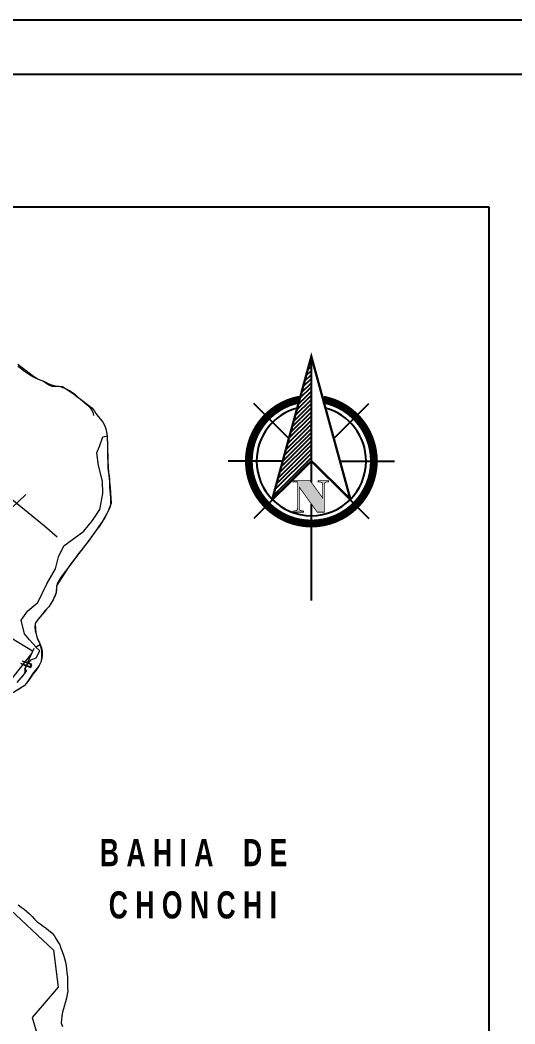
# Model space of a CAD drawing. Header units: inches. Extents: x 725.5 to 800.4, y -655.3 to -591.9.
# Drawn here: x 745.31 to 755.27, y -612.09 to -591.88 of the extents above; entities that cross this region are included whole.
import ezdxf

# ---------------------------------------------------------------- set-up
doc = ezdxf.new("R2010")
doc.units = ezdxf.units.IN
doc.header["$MEASUREMENT"] = 0
doc.layers.add('101_FORMATO_E', color=7, linetype='Continuous')
doc.layers.add('escaleras', color=2, linetype='Continuous')
doc.styles.add('SANSSERIFBOLD', font='sasb____.pfb', dxfattribs={"width": 0.7, "height": 40})

# ---------------------------------------------------------------- blocks, each defined once
blk = doc.blocks.new('*X428')
at = {"color": 0}
for p, q in [((147.35, -409.49), (147.62, -409.23)), ((147.55, -408.76), (147.62, -408.7)), ((146.75, -411.68), (147.62, -410.82)), ((146.95, -410.95), (147.62, -410.29)), ((147.15, -410.22), (147.62, -409.76)), ((146.36, -413.14), (147.62, -411.88)), ((146.55, -412.41), (147.62, -411.35)), ((145.96, -414.6), (147.62, -412.94)), ((146.16, -413.87), (147.62, -412.41)), ((145.36, -416.79), (147.62, -414.53)), ((145.56, -416.06), (147.62, -414)), ((145.76, -415.33), (147.62, -413.47)), ((144.96, -418.25), (147.62, -415.59)), ((145.16, -417.52), (147.62, -415.06)), ((144.36, -420.44), (147.62, -417.18)), ((144.56, -419.71), (147.62, -416.65)), ((144.76, -418.98), (147.62, -416.12)), ((143.96, -421.9), (147.62, -418.24)), ((144.16, -421.17), (147.62, -417.71)), ((143.36, -424.09), (147.62, -419.83)), ((143.56, -423.36), (147.62, -419.3)), ((143.76, -422.63), (147.62, -418.77)), ((142.96, -425.55), (147.62, -420.89)), ((143.16, -424.82), (147.62, -420.36)), ((142.76, -426.28), (147.62, -421.42))]:
    blk.add_line(p, q, dxfattribs=at)

msp = doc.modelspace()

# ---------------------------------------------------------------- hatches: boundary and pattern name
h = msp.add_hatch(color=256)
h.dxf.hatch_style = 1
h.paths.add_polyline_path([(751.147, -601.155), (750.804, -601.155), (750.804, -601.179), (750.894, -601.179), (750.894, -601.696), (750.894, -601.706), (750.893, -601.716), (750.891, -601.724), (750.889, -601.733), (750.886, -601.739), (750.883, -601.745), (750.879, -601.749), (750.875, -601.752), (750.871, -601.755), (750.865, -601.757), (750.858, -601.759), (750.851, -601.761), (750.842, -601.762), (750.832, -601.764), (750.821, -601.765), (750.81, -601.765), (750.804, -601.765), (750.804, -601.789), (751.014, -601.789), (751.014, -601.765), (751.001, -601.765), (750.989, -601.764), (750.978, -601.762), (750.968, -601.761), (750.96, -601.759), (750.953, -601.757), (750.947, -601.755), (750.943, -601.752), (750.94, -601.749), (750.937, -601.745), (750.934, -601.739), (750.932, -601.732), (750.93, -601.724), (750.928, -601.715), (750.928, -601.705), (750.928, -601.694), (750.928, -601.285), (751.29, -601.789), (751.432, -601.789), (751.432, -601.254), (751.432, -601.243), (751.433, -601.233), (751.435, -601.223), (751.436, -601.215), (751.439, -601.208), (751.441, -601.202), (751.445, -601.197), (751.448, -601.192), (751.452, -601.19), (751.458, -601.187), (751.464, -601.185), (751.472, -601.183), (751.481, -601.182), (751.491, -601.18), (751.501, -601.179), (751.512, -601.179), (751.519, -601.179), (751.519, -601.155), (751.309, -601.155), (751.309, -601.179), (751.311, -601.179), (751.323, -601.179), (751.335, -601.18), (751.346, -601.182), (751.356, -601.183), (751.364, -601.186), (751.371, -601.188), (751.378, -601.192), (751.383, -601.195), (751.386, -601.198), (751.389, -601.202), (751.392, -601.208), (751.394, -601.216), (751.395, -601.224), (751.397, -601.233), (751.398, -601.243), (751.398, -601.254), (751.398, -601.502)])

# ---------------------------------------------------------------- linework, layer by layer
for p, q in [((751.171, -598.656, 1.123), (751.171, -601.188, 1.123)), ((750.719, -600.308, 1.123), (750.012, -599.601, 1.123)), ((751.624, -600.308, 1.123), (752.331, -599.601, 1.123)), ((750.595, -600.76, 1.123), (749.5, -600.76, 1.123)), ((751.748, -600.76, 1.123), (752.843, -600.76, 1.123)), ((750.719, -601.213, 1.123), (750.012, -601.92, 1.123)), ((751.624, -601.213, 1.123), (752.331, -601.92, 1.123)), ((751.171, -601.625, 1.123), (751.171, -603.565, 1.123))]:
    msp.add_line(p, q)
at = {"elevation": 1.123}
for points, const_width in [([(750.382, -601.54), (751.171, -598.656), (751.958, -601.531), (751.171, -600.76), (750.382, -601.54)], 0.0472), ([(750.928, -601.694), (750.928, -601.705), (750.928, -601.715), (750.93, -601.724), (750.932, -601.732), (750.934, -601.739), (750.937, -601.745), (750.94, -601.749), (750.943, -601.752), (750.947, -601.755), (750.953, -601.757), (750.96, -601.759), (750.968, -601.761), (750.978, -601.762), (750.989, -601.764), (751.001, -601.765), (751.014, -601.765), (751.014, -601.789), (750.804, -601.789), (750.804, -601.765), (750.81, -601.765), (750.821, -601.765), (750.832, -601.764), (750.842, -601.762), (750.851, -601.761), (750.858, -601.759), (750.865, -601.757), (750.871, -601.755), (750.875, -601.752), (750.879, -601.749), (750.883, -601.745), (750.886, -601.739), (750.889, -601.733), (750.891, -601.724), (750.893, -601.716), (750.894, -601.706), (750.894, -601.696), (750.894, -601.179), (750.804, -601.179), (750.804, -601.155), (751.147, -601.155), (751.398, -601.502), (751.398, -601.254), (751.398, -601.243), (751.397, -601.233), (751.395, -601.224), (751.394, -601.216), (751.392, -601.208), (751.389, -601.202), (751.386, -601.198), (751.383, -601.195), (751.378, -601.192), (751.371, -601.188), (751.364, -601.186), (751.356, -601.183), (751.346, -601.182), (751.335, -601.18), (751.323, -601.179), (751.311, -601.179), (751.309, -601.179), (751.309, -601.155), (751.519, -601.155), (751.519, -601.179), (751.512, -601.179), (751.501, -601.179), (751.491, -601.18), (751.481, -601.182), (751.472, -601.183), (751.464, -601.185), (751.458, -601.187), (751.452, -601.19), (751.448, -601.192), (751.445, -601.197), (751.441, -601.202), (751.439, -601.208), (751.436, -601.215), (751.435, -601.223), (751.433, -601.233), (751.432, -601.243), (751.432, -601.254), (751.432, -601.789), (751.29, -601.789), (750.928, -601.285), (750.928, -601.694), (750.928, -601.694)], 0.0157)]:
    msp.add_lwpolyline(points, dxfattribs=dict(at, const_width=const_width))
at = {"const_width": 0.157, "elevation": 1.123}
for points in [[(749.913, -600.76, 1), (752.43, -600.76, 0.359415), (751.41, -599.524, 1)], [(750.933, -599.524, 0.359415), (749.913, -600.76, 1)]]:
    msp.add_lwpolyline(points, format="xyb", dxfattribs=at)
for start, end in [(105.027, 180), (0, 74.973), (180, 0)]:
    msp.add_arc((751.171, -600.76, 1.123), 1.102, start, end)
at = {"layer": '101_FORMATO_E', "color": 7}
for p, q in [((800.363, -591.885), (725.502, -591.885)), ((799.296, -592.981), (726.617, -592.981)), ((727.298, -595.644), (754.746, -595.644)), ((754.746, -595.644), (754.746, -617.42))]:
    msp.add_line(p, q, dxfattribs=at)
at = {"layer": 'escaleras', "color": 7, "lineweight": 13}
for p, q in [((745.427, -601.431, 0.004), (743.475, -603.276, 0.004)), ((741.332, -602.044, -0.492), (745.56, -604.577, -0.38))]:
    msp.add_line(p, q, dxfattribs=at)
at = {"layer": 'escaleras', "color": 7, "lineweight": 13, "elevation": -0.477, "flags": 128}
msp.add_lwpolyline([(746.796, -599.841), (746.788, -599.802), (746.751, -599.731), (746.733, -599.703), (746.689, -599.657), (746.613, -599.596), (746.564, -599.556), (746.529, -599.53), (746.427, -599.428), (746.366, -599.388), (746.306, -599.346), (746.241, -599.313), (746.173, -599.285), (746.104, -599.262), (746.03, -599.268), (745.957, -599.259), (745.888, -599.235), (745.826, -599.195), (745.764, -599.156), (745.699, -599.123), (745.631, -599.096), (745.565, -599.063), (745.501, -599.026), (745.44, -598.985), (745.381, -598.943), (745.322, -598.9), (745.264, -598.856)], dxfattribs=at)
at = {"layer": 'escaleras', "color": 7, "lineweight": 13, "elevation": -0.209}
msp.add_lwpolyline([(747.06, -600.256), (747.066, -600.446), (747.077, -600.755), (747.088, -600.989), (747.125, -601.299), (747.14, -601.608), (747.078, -601.783), (746.968, -601.973), (746.842, -602.154), (746.697, -602.355), (746.443, -602.68), (746.267, -602.916), (746.044, -603.275), (746.038, -603.409), (745.975, -603.556), (745.89, -603.693), (745.815, -603.77), (745.744, -603.856), (745.651, -603.968), (745.611, -604.029), (745.617, -604.139), (745.617, -604.139), (745.626, -604.221), (745.656, -604.333), (745.713, -604.451), (745.63, -604.504), (745.5, -604.362), (745.399, -604.24), (745.333, -603.961), (745.467, -603.774), (745.668, -603.608), (745.848, -603.23), (746.022, -602.927), (746.084, -602.69), (746.193, -602.467), (746.59, -602.169), (746.766, -601.955), (746.912, -601.739), (746.972, -601.415), (746.97, -601.165), (746.89, -600.852), (746.856, -600.597), (746.914, -600.449), (746.974, -600.273)], close=True, dxfattribs=at)
at = {"layer": 'escaleras', "color": 7, "lineweight": 13}
for points, elevation in [([(745.251, -605.216), (745.33, -605.126), (745.405, -605.035), (745.425, -604.89), (745.534, -604.759), (745.631, -604.719), (745.708, -604.582), (745.626, -604.504), (745.709, -604.451), (745.74, -604.56), (745.741, -604.737), (745.726, -604.809), (745.685, -604.89), (745.582, -605.018), (745.506, -605.13), (745.436, -605.232), (745.39, -605.288), (745.124, -605.451)], -0.477), ([(745.541, -604.631), (745.042, -605.262), (744.387, -605.247), (743.484, -605.788), (742.871, -607.45), (743.867, -608.743), (745.012, -609.69), (745.979, -610.605), (746.078, -611.352), (745.551, -611.963), (745.684, -612.41), (746.415, -612.516), (747.09, -613.144), (746.584, -613.971), (746.582, -613.983), (747.472, -614.522), (747.94, -615.154)], -0.304)]:
    msp.add_lwpolyline(points, dxfattribs=dict(at, elevation=elevation))
for points in [[(745.263, -598.811, -0.499), (745.321, -598.855, -0.499), (745.379, -598.899, -0.497), (745.437, -598.942, -0.499), (745.495, -598.988, -0.5), (745.553, -599.032, -0.5), (745.612, -599.075, -0.5), (745.674, -599.113, -0.5), (745.744, -599.14, -0.5), (745.812, -599.166, -0.5), (745.877, -599.199, -0.5), (745.944, -599.228, -0.5), (746.015, -599.247, -0.5), (746.088, -599.253, -0.5), (746.161, -599.261, -0.5), (746.225, -599.297, -0.5), (746.284, -599.338, -0.5), (746.344, -599.381, -0.5), (746.403, -599.424, -0.5), (746.461, -599.468, -0.5), (746.52, -599.511, -0.5), (746.579, -599.555, -0.5), (746.638, -599.599, -0.5), (746.696, -599.643, -0.5), (746.754, -599.687, -0.489), (746.802, -599.742, -0.489), (746.837, -599.806, -0.489), (746.882, -599.864, -0.489), (746.931, -599.918, -0.489), (746.974, -599.978, -0.489), (747.011, -600.041, -0.489), (747.032, -600.111, -0.489), (747.05, -600.182, -0.489), (747.06, -600.256, -0.489), (747.065, -600.33, -0.489), (747.068, -600.404, -0.489), (747.069, -600.477, -0.489), (747.068, -600.551, -0.489), (747.066, -600.624, -0.489), (747.07, -600.697, -0.489), (747.073, -600.77, -0.489), (747.074, -600.844, -0.489), (747.076, -600.917, -0.489), (747.088, -600.989, -0.489), (747.101, -601.061, -0.489), (747.108, -601.134, -0.489), (747.112, -601.207, -0.489), (747.112, -601.28, -0.489), (747.117, -601.353, -0.489), (747.122, -601.426, -0.489), (747.129, -601.499, -0.489), (747.131, -601.573, -0.489), (747.126, -601.646, -0.489), (747.107, -601.716, -0.489), (747.078, -601.783, -0.489), (747.044, -601.848, -0.489), (747.008, -601.912, -0.489), (746.968, -601.973, -0.489), (746.927, -602.035, -0.489), (746.886, -602.095, -0.489), (746.842, -602.154, -0.489), (746.798, -602.213, -0.489), (746.754, -602.273, -0.489), (746.71, -602.332, -0.489), (746.668, -602.392, -0.489), (746.623, -602.449, -0.489), (746.578, -602.508, -0.489), (746.533, -602.565, -0.489), (746.488, -602.622, -0.489), (746.443, -602.68, -0.489), (746.399, -602.739, -0.489), (746.355, -602.798, -0.489), (746.311, -602.857, -0.489), (746.267, -602.916, -0.489), (746.223, -602.975, -0.489), (746.179, -603.034, -0.489), (746.137, -603.093, -0.489), (746.098, -603.155, -0.489), (746.064, -603.22, -0.489), (746.044, -603.291, -0.489), (746.044, -603.364, -0.489), (746.029, -603.436, -0.489), (746.001, -603.503, -0.489), (745.968, -603.569, -0.489), (745.929, -603.63, -0.489), (745.89, -603.693, -0.489), (745.839, -603.745, -0.489), (745.792, -603.801, -0.489), (745.744, -603.856, -0.489), (745.697, -603.911, -0.489), (745.651, -603.968, -0.489), (745.611, -604.029, -0.489), (745.607, -604.102, -0.489), (745.616, -604.175, -0.489), (745.631, -604.247, -0.489), (745.656, -604.316, -0.489), (745.684, -604.383, -0.489), (745.713, -604.451, -0.489), (745.742, -604.518, -0.489), (745.752, -604.59, -0.489), (745.751, -604.664, -0.489), (745.745, -604.737, -0.489), (745.73, -604.808, -0.489), (745.696, -604.874, -0.489), (745.654, -604.933, -0.489), (745.61, -604.993, -0.489), (745.567, -605.052, -0.489), (745.523, -605.111, -0.489), (745.482, -605.171, -0.489), (745.44, -605.231, -0.489), (745.394, -605.288, -0.489), (745.332, -605.327, -0.489), (745.27, -605.367, -0.489)], [(742.598, -601.192, 0.245), (743.413, -600.478, 0.123), (743.891, -600.683, 0.186), (743.891, -600.683, 0.186), (744.126, -600.681, 0.181), (745.146, -601.525, 0.013), (745.803, -602.064, -0.15), (746.057, -602.287, -0.2)], [(745.585, -604.532, -0.298), (745.46, -604.812, -0.317)], [(745.35, -604.782, -0.239), (745.534, -604.841, -0.228), (745.511, -604.903, -0.234), (745.327, -604.837, -0.241)], [(745.336, -604.848, -0.309), (745.528, -604.916, -0.313), (745.546, -604.859, -0.313), (745.355, -604.793, -0.311)], [(745.436, -604.883, -0.324), (745.399, -604.94, -0.327), (745.44, -604.973, -0.338), (745.348, -605.1, -0.338)], [(745.27, -609.694, -0.481), (745.329, -609.738, -0.481), (745.388, -609.782, -0.481), (745.447, -609.826, -0.481), (745.502, -609.875, -0.481), (745.551, -609.93, -0.481), (745.601, -609.984, -0.481), (745.655, -610.034, -0.481), (745.713, -610.078, -0.481), (745.772, -610.121, -0.481), (745.831, -610.165, -0.481), (745.889, -610.208, -0.481), (745.945, -610.255, -0.481), (745.994, -610.309, -0.481), (746.03, -610.373, -0.481), (746.069, -610.435, -0.481), (746.106, -610.499, -0.481), (746.132, -610.567, -0.481), (746.159, -610.635, -0.481), (746.186, -610.704, -0.481), (746.206, -610.774, -0.481), (746.226, -610.845, -0.481), (746.238, -610.917, -0.481), (746.245, -610.99, -0.481), (746.25, -611.063, -0.481), (746.262, -611.135, -0.481), (746.266, -611.208, -0.481), (746.263, -611.281, -0.481), (746.266, -611.354, -0.481), (746.268, -611.427, -0.481), (746.256, -611.499, -0.481), (746.241, -611.571, -0.481), (746.223, -611.642, -0.481), (746.204, -611.713, -0.481), (746.183, -611.783, -0.481), (746.162, -611.853, -0.481), (746.15, -611.925, -0.481), (746.14, -611.998, -0.481), (746.139, -612.072, -0.481), (746.162, -612.142, -0.481)]]:
    msp.add_polyline3d(points, dxfattribs=at)

# ---------------------------------------------------------------- block references
at = {"xscale": 0.1573610522072277, "yscale": 0.1573610522072277, "zscale": 0.1573610522072277}
msp.add_blockref('*X428', (727.942, -534.371, 1.123), dxfattribs=at)

# ---------------------------------------------------------------- texts
at = {"layer": 'escaleras', "color": 7, "lineweight": 13, "style": 'SANSSERIFBOLD', "width": 0.7}
for s, p in [('B A H I A    D E', (746.915, -608.915, -0.358)), ('C H O N C H I', (747.093, -609.967, -0.358))]:
    msp.add_text(s, height=0.54677, dxfattribs=at).set_placement(p)

doc.saveas('drawing.dxf')
